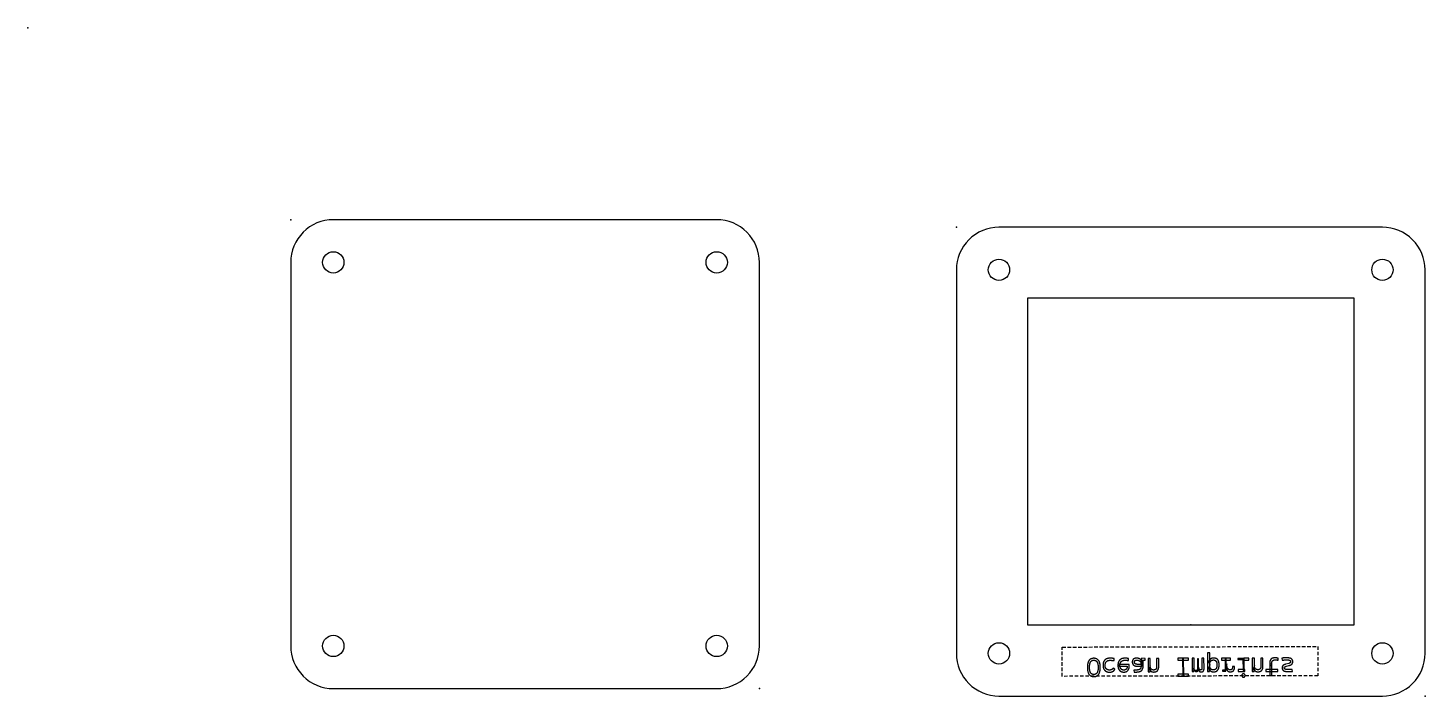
# Model space of a CAD drawing. Header units: millimetres. Extents: x 0 to 197, y -94 to 0.
import ezdxf

# ---------------------------------------------------------------- set-up
doc = ezdxf.new("R2010")
doc.units = ezdxf.units.MM
doc.linetypes.add('DASHED', pattern=[0.75, 0.5, -0.25])
doc.layers.get('0').update_dxf_attribs({"linetype": 'CONTINUOUS'})

msp = doc.modelspace()

# ---------------------------------------------------------------- linework, layer by layer
at = {"linetype": 'DASHED'}
for p, q in [((145.65, -87.16), (181.65, -87.07)), ((145.66, -91.28), (145.65, -87.16)), ((181.65, -87.07), (181.66, -91.2)), ((181.66, -91.2), (145.66, -91.28))]:
    msp.add_line(p, q, dxfattribs=at)
for p, q in [((166.12, -87.95), (166.12, -90.62)), ((166.42, -87.95), (166.12, -87.95)), ((166.42, -90.16), (166.42, -87.95)), ((153.05, -90.26), (152.82, -90.11)), ((152.95, -89.07), (152.98, -88.8)), ((155.08, -89.59), (153.67, -89.59)), ((153.67, -89.59), (153.67, -89.86)), ((153.67, -89.86), (154.8, -89.85)), ((154.96, -89.06), (155, -88.78)), ((156.16, -90.39), (155.74, -90.4)), ((155.74, -90.4), (155.78, -90.68)), ((156.94, -89.14), (156.73, -89.14)), ((156.73, -89.14), (156.83, -89.25)), ((156.74, -89.68), (156.94, -89.14)), ((156.77, -89.42), (156.74, -89.44)), ((156.74, -89.44), (156.74, -89.88)), ((156.74, -89.44), (156.74, -89.68)), ((156.79, -88.74), (156.77, -89.42)), ((157.35, -88.76), (156.79, -88.74)), ((156.97, -89.78), (156.92, -89.55)), ((157.04, -89.02), (157.35, -88.99)), ((157.04, -89.84), (157.04, -89.02)), ((157.35, -88.99), (157.35, -88.76)), ((157.73, -88.75), (157.74, -90.64)), ((158.03, -88.75), (157.73, -88.75)), ((158.03, -89.78), (157.86, -90.31)), ((157.86, -90.31), (157.99, -90.31)), ((158.01, -90.64), (158.04, -90.21)), ((158.04, -90.21), (158.03, -88.75)), ((158.93, -88.75), (158.93, -89.97)), ((159.23, -88.75), (158.93, -88.75)), ((159.23, -89.97), (159.23, -88.75)), ((161.93, -88.74), (161.93, -89.02)), ((163.42, -88.74), (161.93, -88.74)), ((161.93, -89.02), (163.42, -89.02)), ((162.6, -88.81), (162.61, -91.17)), ((162.74, -88.81), (162.6, -88.81)), ((162.75, -91.17), (162.74, -88.81)), ((163.42, -89.02), (163.42, -88.74)), ((163.93, -88.74), (163.93, -90.62)), ((164.23, -88.74), (163.93, -88.74)), ((164.16, -90.14), (164.12, -90.33)), ((164.12, -90.33), (164.23, -90.33)), ((164.2, -90.62), (164.23, -90.2)), ((164.23, -90.2), (164.23, -88.74)), ((164.7, -88.81), (164.71, -90.19)), ((164.84, -88.81), (164.7, -88.81)), ((164.91, -90.07), (164.72, -90.4)), ((164.72, -90.4), (164.85, -90.4)), ((164.84, -90.23), (164.84, -88.81)), ((165.32, -88.74), (165.32, -90.16)), ((165.61, -88.74), (165.32, -88.74)), ((165.62, -90.19), (165.61, -88.74)), ((166.38, -89.13), (166.23, -89.13)), ((166.23, -89.13), (166.42, -89.68)), ((166.42, -89.67), (166.24, -90.24)), ((166.24, -90.24), (166.37, -90.24)), ((166.39, -90.62), (166.42, -90.16)), ((168.07, -88.73), (168.07, -89)), ((169.32, -88.73), (168.07, -88.73)), ((168.07, -89), (169.32, -89)), ((168.21, -90.41), (168.21, -90.54)), ((168.66, -90.41), (168.21, -90.41)), ((168.58, -88.8), (168.59, -90.54)), ((168.74, -88.8), (168.58, -88.8)), ((168.81, -89.51), (168.64, -90.15)), ((168.64, -90.15), (168.77, -90.15)), ((168.65, -90.54), (168.66, -90.41)), ((168.7, -90.54), (168.74, -90.05)), ((168.74, -90.05), (168.74, -88.8)), ((169.32, -89), (169.32, -88.73)), ((169.92, -89.89), (169.62, -89.89)), ((170.37, -88.79), (170.37, -88.93)), ((171.07, -88.79), (170.37, -88.79)), ((170.37, -88.93), (171.07, -88.92)), ((170.41, -90.33), (170.41, -90.61)), ((171.34, -90.33), (170.41, -90.33)), ((171.07, -88.92), (171.07, -88.79)), ((171.1, -88.79), (171.11, -90.45)), ((171.26, -88.79), (171.1, -88.79)), ((171.11, -90.45), (171.26, -90.45)), ((171.22, -88.72), (171.22, -88.99)), ((171.93, -88.72), (171.22, -88.72)), ((171.22, -88.99), (171.93, -88.99)), ((171.26, -90.45), (171.26, -88.79)), ((171.34, -90.6), (171.34, -90.33)), ((171.93, -88.99), (171.93, -88.72)), ((172.41, -88.72), (172.41, -90.6)), ((172.71, -88.72), (172.41, -88.72)), ((172.71, -89.74), (172.53, -90.27)), ((172.53, -90.27), (172.67, -90.27)), ((172.69, -90.6), (172.71, -90.17)), ((172.71, -90.17), (172.71, -88.72)), ((173.91, -88.71), (173.61, -88.72)), ((173.61, -88.72), (173.61, -89.94)), ((173.91, -89.93), (173.91, -88.71)), ((176, -90.32), (174.34, -90.33)), ((174.34, -90.33), (174.34, -90.6)), ((174.86, -89.44), (174.86, -89.77)), ((174.86, -89.57), (174.87, -91.14)), ((175.16, -89.57), (174.86, -89.57)), ((174.86, -89.77), (175.16, -89.77)), ((175.16, -89.77), (175.16, -89.45)), ((175.17, -91.14), (175.16, -89.57)), ((176, -90.59), (176, -90.32)), ((176.04, -88.99), (176.07, -88.72)), ((176.58, -88.73), (176.62, -89.01)), ((177.55, -89.46), (177.14, -89.57)), ((177.24, -89.84), (177.57, -89.76)), ((178.08, -90.58), (178.05, -90.31)), ((155.78, -90.68), (156.15, -90.67)), ((157.74, -90.64), (158.01, -90.64)), ((161.93, -90.96), (161.93, -91.24)), ((163.43, -90.96), (161.93, -90.96)), ((161.93, -91.24), (163.43, -91.24)), ((162.61, -91.17), (162.75, -91.17)), ((163.43, -91.24), (163.43, -90.96)), ((163.93, -90.62), (164.2, -90.62)), ((166.12, -90.62), (166.39, -90.62)), ((168.21, -90.54), (168.65, -90.54)), ((168.59, -90.54), (168.7, -90.54)), ((170.41, -90.61), (171.34, -90.6)), ((172.41, -90.6), (172.69, -90.6)), ((174.34, -90.6), (176, -90.59)), ((174.87, -91.14), (175.17, -91.14))]:
    msp.add_line(p, q)
for points in [[(43, -93), (97, -93, 0.414214), (103, -87), (103, -33, 0.414214), (97, -27), (43, -27, 0.414214), (37, -33), (37, -87, 0.414214)], [(130.74, -34.05), (130.74, -88.05, 0.414214), (136.74, -94.05), (190.74, -94.05, 0.414214), (196.74, -88.05), (196.74, -34.05, 0.414214), (190.74, -28.05), (136.74, -28.05, 0.414214)]]:
    msp.add_lwpolyline(points, format="xyb", close=True)
msp.add_lwpolyline([(140.74, -38.05), (140.74, -84.05), (186.74, -84.05), (186.74, -38.05)], close=True)
for centre in [(43, -33), (97, -33), (136.74, -34.05), (190.74, -34.05), (43, -87), (97, -87), (136.74, -88.05), (190.74, -88.05)]:
    msp.add_circle(centre, 1.5)
for points in [[(150.09, -88.74), (149.19, -88.74), (149.19, -90.01)], [(149.19, -90.01), (149.19, -91.31), (150.1, -91.31)], [(149.49, -90.01), (149.49, -89.01), (150.09, -89.01)], [(150.1, -91.03), (149.49, -91.03), (149.49, -90.01)], [(151, -90), (151, -88.74), (150.09, -88.74)], [(150.09, -89.01), (150.7, -89), (150.71, -90)], [(150.1, -91.31), (151.01, -91.31), (151, -90)], [(150.71, -90), (150.71, -91.03), (150.1, -91.03)], [(151.64, -88.99), (151.39, -89.24), (151.39, -89.72)], [(151.39, -89.72), (151.39, -90.17), (151.63, -90.43)], [(151.63, -90.43), (151.88, -90.69), (152.32, -90.69)], [(152.36, -88.73), (151.89, -88.73), (151.64, -88.99)], [(151.69, -89.73), (151.69, -89.38), (151.87, -89.2)], [(151.86, -90.23), (151.69, -90.06), (151.69, -89.73)], [(152.31, -90.4), (152.02, -90.4), (151.86, -90.23)], [(151.87, -89.2), (152.04, -89.02), (152.38, -89.02)], [(152.59, -90.34), (152.46, -90.4), (152.31, -90.4)], [(152.66, -88.74), (152.51, -88.73), (152.36, -88.73)], [(152.38, -89.02), (152.52, -89.02), (152.65, -89.03)], [(152.82, -90.11), (152.72, -90.27), (152.59, -90.34)], [(152.65, -89.03), (152.78, -89.04), (152.95, -89.07)], [(152.98, -88.8), (152.81, -88.75), (152.66, -88.74)], [(152.78, -90.58), (152.97, -90.48), (153.05, -90.26)], [(153.74, -88.99), (153.49, -89.25), (153.49, -89.72)], [(153.49, -89.72), (153.49, -90.18), (153.71, -90.43)], [(153.71, -90.43), (153.92, -90.68), (154.32, -90.68)], [(154.46, -88.73), (154, -88.73), (153.74, -88.99)], [(153.78, -89.73), (153.78, -89.38), (153.97, -89.19)], [(153.92, -90.23), (153.78, -90.05), (153.78, -89.73)], [(154.32, -90.4), (154.06, -90.4), (153.92, -90.23)], [(153.97, -89.19), (154.15, -89.01), (154.5, -89.01)], [(154.68, -90.25), (154.55, -90.4), (154.32, -90.4)], [(154.32, -90.68), (154.69, -90.68), (154.89, -90.45)], [(154.72, -88.74), (154.59, -88.73), (154.46, -88.73)], [(154.5, -89.01), (154.61, -89.01), (154.71, -89.02)], [(154.8, -89.85), (154.8, -90.1), (154.68, -90.25)], [(154.71, -89.02), (154.82, -89.03), (154.96, -89.06)], [(155, -88.78), (154.85, -88.75), (154.72, -88.74)], [(154.89, -90.45), (155.09, -90.22), (155.09, -89.8)], [(155.09, -89.8), (155.09, -89.69), (155.08, -89.59)], [(155.67, -88.86), (155.51, -89), (155.51, -89.25)], [(155.51, -89.25), (155.51, -89.56), (155.73, -89.71)], [(156.12, -88.72), (155.83, -88.72), (155.67, -88.86)], [(155.73, -89.71), (155.94, -89.87), (156.35, -89.87)], [(155.81, -89.27), (155.81, -89.14), (155.89, -89.07)], [(156.34, -89.6), (155.81, -89.6), (155.81, -89.27)], [(155.89, -89.07), (155.98, -89), (156.14, -89)], [(156.47, -88.78), (156.32, -88.72), (156.12, -88.72)], [(156.14, -89), (156.32, -89), (156.46, -89.06)], [(156.15, -90.67), (156.61, -90.66), (156.82, -90.46)], [(156.61, -90.26), (156.47, -90.38), (156.16, -90.39)], [(156.63, -89.59), (156.48, -89.6), (156.34, -89.6)], [(156.35, -89.87), (156.53, -89.87), (156.69, -89.85)], [(156.46, -89.06), (156.6, -89.12), (156.67, -89.22)], [(156.72, -88.95), (156.63, -88.84), (156.47, -88.78)], [(156.74, -89.88), (156.75, -90.14), (156.61, -90.26)], [(156.92, -89.55), (156.78, -89.59), (156.63, -89.59)], [(156.67, -89.22), (156.74, -89.32), (156.74, -89.44)], [(156.69, -89.85), (156.85, -89.83), (156.97, -89.78)], [(156.83, -89.25), (156.82, -89.07), (156.72, -88.95)], [(156.82, -90.46), (157.04, -90.26), (157.04, -89.84)], [(157.99, -90.31), (158.03, -90.48), (158.17, -90.57)], [(158.54, -90.39), (158.04, -90.39), (158.03, -89.78)], [(158.83, -90.28), (158.72, -90.39), (158.54, -90.39)], [(158.55, -90.67), (158.88, -90.67), (159.05, -90.48)], [(158.93, -89.97), (158.93, -90.17), (158.83, -90.28)], [(159.05, -90.48), (159.23, -90.3), (159.23, -89.97)], [(164.45, -90.46), (164.16, -90.46), (164.16, -90.14)], [(164.23, -90.33), (164.28, -90.59), (164.54, -90.59)], [(164.71, -90.19), (164.71, -90.46), (164.45, -90.46)], [(164.54, -90.59), (164.69, -90.59), (164.77, -90.5)], [(164.77, -90.5), (164.84, -90.41), (164.84, -90.23)], [(164.85, -90.4), (164.87, -90.5), (164.97, -90.58)], [(165.14, -90.39), (164.92, -90.39), (164.91, -90.07)], [(165.32, -90.16), (165.32, -90.39), (165.14, -90.39)], [(165.52, -90.54), (165.62, -90.42), (165.62, -90.19)], [(166.37, -90.24), (166.41, -90.42), (166.56, -90.54)], [(166.56, -88.82), (166.41, -88.94), (166.38, -89.13)], [(166.42, -89.68), (166.42, -89.31), (166.55, -89.14)], [(166.55, -90.21), (166.42, -90.04), (166.42, -89.67)], [(166.55, -89.14), (166.68, -88.98), (166.93, -88.97)], [(166.93, -90.37), (166.68, -90.37), (166.55, -90.21)], [(166.98, -88.7), (166.71, -88.7), (166.56, -88.82)], [(166.93, -88.97), (167.18, -88.97), (167.31, -89.14)], [(167.31, -90.19), (167.18, -90.37), (166.93, -90.37)], [(167.55, -88.94), (167.35, -88.7), (166.98, -88.7)], [(166.98, -90.65), (167.35, -90.65), (167.55, -90.39)], [(167.31, -89.14), (167.44, -89.32), (167.44, -89.66)], [(167.44, -89.66), (167.44, -90.02), (167.31, -90.19)], [(167.74, -89.65), (167.74, -89.19), (167.55, -88.94)], [(167.55, -90.39), (167.74, -90.14), (167.74, -89.65)], [(168.77, -90.15), (168.83, -90.65), (169.33, -90.64)], [(168.94, -90.16), (168.81, -89.95), (168.81, -89.51)], [(169.3, -90.37), (169.06, -90.37), (168.94, -90.16)], [(169.55, -90.27), (169.47, -90.37), (169.3, -90.37)], [(169.33, -90.64), (169.64, -90.64), (169.78, -90.47)], [(169.62, -89.89), (169.62, -90.17), (169.55, -90.27)], [(169.78, -90.47), (169.92, -90.3), (169.92, -89.89)], [(172.67, -90.27), (172.71, -90.44), (172.85, -90.54)], [(173.21, -90.35), (172.71, -90.35), (172.71, -89.74)], [(173.51, -90.24), (173.4, -90.35), (173.21, -90.35)], [(173.23, -90.64), (173.55, -90.63), (173.73, -90.45)], [(173.61, -89.94), (173.61, -90.14), (173.51, -90.24)], [(173.73, -90.45), (173.91, -90.26), (173.91, -89.93)], [(175.04, -88.87), (174.86, -89.06), (174.86, -89.44)], [(175.58, -88.68), (175.22, -88.68), (175.04, -88.87)], [(175.16, -89.45), (175.16, -89.2), (175.27, -89.08)], [(175.27, -89.08), (175.38, -88.96), (175.62, -88.96)], [(175.81, -88.69), (175.71, -88.68), (175.58, -88.68)], [(175.62, -88.96), (175.72, -88.96), (175.81, -88.97)], [(176.07, -88.72), (175.92, -88.7), (175.81, -88.69)], [(175.81, -88.97), (175.89, -88.98), (176.04, -88.99)], [(176.86, -88.68), (176.72, -88.7), (176.58, -88.73)], [(176.74, -89.76), (176.61, -89.88), (176.61, -90.07)], [(176.61, -90.07), (176.61, -90.37), (176.85, -90.5)], [(176.62, -89.01), (176.83, -88.98), (176.96, -88.97)], [(177.14, -89.57), (176.87, -89.64), (176.74, -89.76)], [(176.85, -90.5), (177.08, -90.63), (177.59, -90.62)], [(177.21, -88.67), (177.01, -88.67), (176.86, -88.68)], [(176.92, -90.08), (176.92, -90), (176.99, -89.94)], [(177.07, -90.28), (176.92, -90.21), (176.92, -90.08)], [(176.96, -88.97), (177.09, -88.96), (177.21, -88.96)], [(176.99, -89.94), (177.06, -89.88), (177.24, -89.84)], [(177.58, -90.34), (177.22, -90.34), (177.07, -90.28)], [(177.9, -88.8), (177.68, -88.67), (177.21, -88.67)], [(177.21, -88.96), (177.54, -88.96), (177.68, -89.02)], [(177.75, -89.37), (177.69, -89.43), (177.55, -89.46)], [(177.57, -89.76), (177.85, -89.69), (177.99, -89.56)], [(177.77, -90.33), (177.67, -90.34), (177.58, -90.34)], [(177.68, -89.02), (177.81, -89.08), (177.81, -89.22)], [(177.81, -89.22), (177.81, -89.31), (177.75, -89.37)], [(178.05, -90.31), (177.87, -90.33), (177.77, -90.33)], [(178.12, -89.22), (178.12, -88.93), (177.9, -88.8)], [(177.99, -89.56), (178.12, -89.43), (178.12, -89.22)], [(152.32, -90.69), (152.59, -90.69), (152.78, -90.58)], [(158.17, -90.57), (158.31, -90.67), (158.55, -90.67)], [(164.97, -90.58), (165.06, -90.66), (165.22, -90.65)], [(165.22, -90.65), (165.42, -90.65), (165.52, -90.54)], [(166.56, -90.54), (166.72, -90.65), (166.98, -90.65)], [(171, -91), (170.93, -91.07), (170.93, -91.16)], [(170.93, -91.16), (170.94, -91.26), (171, -91.33)], [(171.17, -90.93), (171.07, -90.93), (171, -91)], [(171, -91.33), (171.07, -91.4), (171.17, -91.4)], [(171.34, -91), (171.27, -90.93), (171.17, -90.93)], [(171.17, -91.4), (171.27, -91.4), (171.34, -91.33)], [(171.4, -91.16), (171.4, -91.07), (171.34, -91)], [(171.34, -91.33), (171.4, -91.26), (171.4, -91.16)], [(172.85, -90.54), (172.99, -90.64), (173.23, -90.64)], [(177.59, -90.62), (177.7, -90.62), (177.81, -90.62)], [(177.81, -90.62), (177.92, -90.61), (178.08, -90.58)]]:
    msp.add_open_spline(points, degree=2)
for p in [(0, 0), (37, -27), (130.74, -28.05), (163.74, -84.05), (103, -93), (196.74, -94.05)]:
    msp.add_point(p)

doc.saveas('drawing.dxf')
